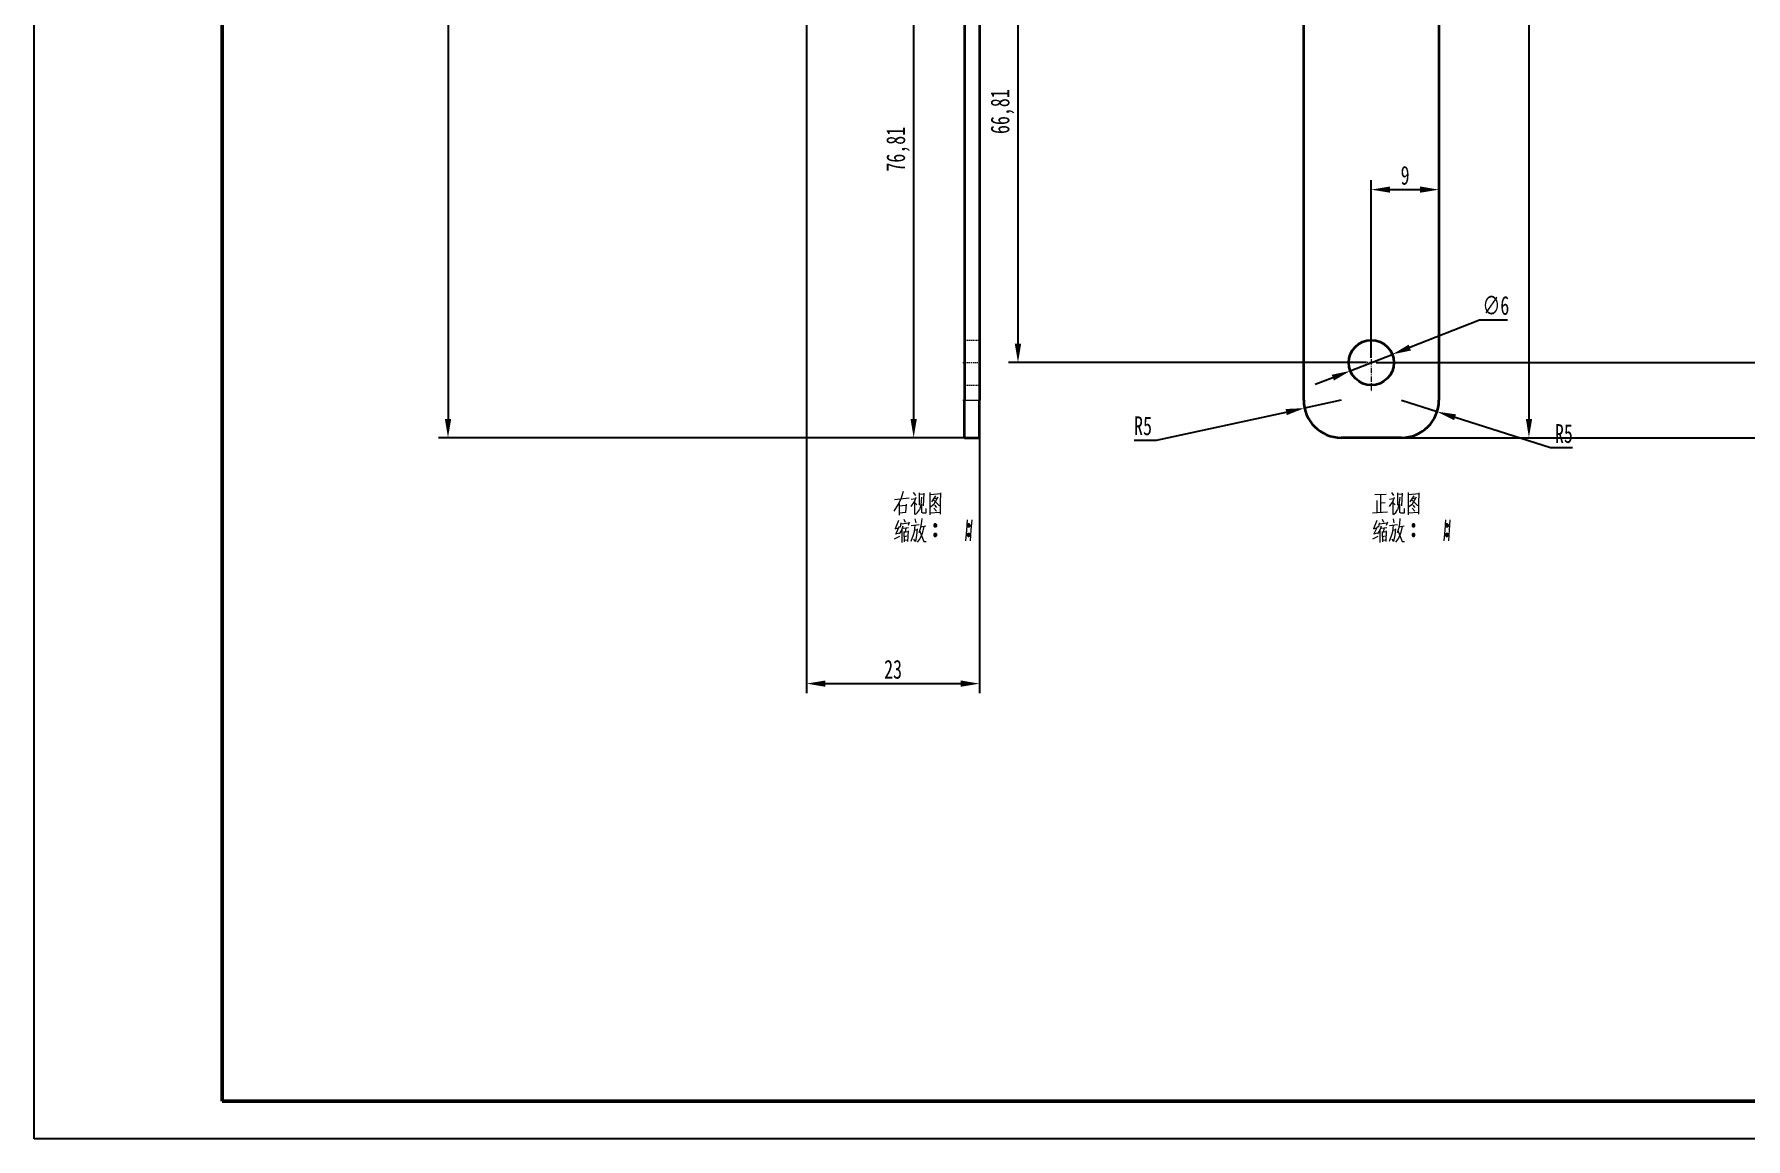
# Model space of a CAD drawing. Header units: millimetres. Extents: x 1050 to 2021, y 766 to 1186.
# Drawn here: x 1050 to 1277.8, y 765.6 to 912.6 of the extents above; entities that cross this region are included whole.
import ezdxf

# ---------------------------------------------------------------- set-up
doc = ezdxf.new("R2010")
doc.units = ezdxf.units.MM
doc.header["$LTSCALE"] = 0.3
for name, pattern in [('CENTER', [50.8, 31.75, -6.35, 6.35, -6.35]), ('DASHDOT', [18.5, 12, -3, 0.5, -3]), ('DASHED', [19.05, 12.7, -6.35])]:
    doc.linetypes.add(name, pattern=pattern)
for name, color, linetype, lineweight in [('尺寸线', 3, 'Continuous', 25), ('粗实线', 7, 'Continuous', 50), ('细点画线', 1, 'CENTER', 25)]:
    doc.layers.add(name, color=color, linetype=linetype, lineweight=lineweight)
doc.styles.add('NUT Standard', font='simfang.ttf', dxfattribs={"width": 0.7, "height": 2.5})
doc.dimstyles.new('NUT Standard', dxfattribs={"dimtxt": 2.5, "dimasz": 2.5, "dimexe": 1.25, "dimexo": 0.625, "dimtad": 1, "dimtoh": 1, "dimtxsty": 'NUT Standard', "dimcen": 2.5, "dimadec": 0, "dimazin": 0, "dimtfac": 1, "dimtmove": 0, "dimatfit": 3, "dimfxl": 1, "dimarcsym": 0})

# ---------------------------------------------------------------- blocks, each defined once
blk = doc.blocks.new('*D10')
at = {"layer": 'Defpoints', "color": 0, "transparency": 16777216}
for p in [(1231.95, 863.93), (1236.72, 862.4)]:
    blk.add_point(p, dxfattribs=at)
at = {"layer": '尺寸线', "color": 0, "lineweight": -2, "transparency": 16777216}
for p, q in [((1231.95, 863.93), (1236.72, 862.4)), ((1251.8, 857.58), (1239.1, 861.64)), ((1254.74, 857.58), (1251.8, 857.58))]:
    blk.add_line(p, q, dxfattribs=at)
at = {"layer": '尺寸线', "color": 0, "transparency": 16777216}
blk.add_solid([(1239.22, 862.04), (1238.97, 861.25), (1236.72, 862.4)], dxfattribs=at)
at = {"layer": '尺寸线', "color": 0, "transparency": 16777216, "insert": (1253.58, 859.47), "char_height": 2.5, "attachment_point": 5, "style": 'NUT Standard'}
blk.add_mtext('R5', dxfattribs=at)
blk = doc.blocks.new('*D11')
at = {"layer": 'Defpoints', "color": 0, "transparency": 16777216}
for p in [(1223.95, 863.93), (1219.07, 862.87)]:
    blk.add_point(p, dxfattribs=at)
at = {"layer": '尺寸线', "color": 0, "lineweight": -2, "transparency": 16777216}
for p, q in [((1223.95, 863.93), (1219.07, 862.87)), ((1199.36, 858.61), (1216.62, 862.34)), ((1196.42, 858.61), (1199.36, 858.61))]:
    blk.add_line(p, q, dxfattribs=at)
at = {"layer": '尺寸线', "color": 0, "transparency": 16777216}
blk.add_solid([(1216.54, 862.75), (1216.71, 861.94), (1219.07, 862.87)], dxfattribs=at)
at = {"layer": '尺寸线', "color": 0, "transparency": 16777216, "insert": (1197.58, 860.5), "char_height": 2.5, "attachment_point": 5, "style": 'NUT Standard'}
blk.add_mtext('R5', dxfattribs=at)
blk = doc.blocks.new('*D14')
at = {"layer": 'Defpoints', "color": 0, "transparency": 16777216}
for p in [(1231.95, 979.93), (1231.95, 858.93), (1248.93, 858.93)]:
    blk.add_point(p, dxfattribs=at)
at = {"layer": '尺寸线', "color": 0, "lineweight": -2, "transparency": 16777216}
for p, q in [((1232.58, 979.93), (1250.18, 979.93)), ((1248.93, 977.43), (1248.93, 861.43)), ((1232.58, 858.93), (1250.18, 858.93))]:
    blk.add_line(p, q, dxfattribs=at)
at = {"layer": '尺寸线', "color": 0, "transparency": 16777216}
for points in [[(1248.52, 977.43), (1249.35, 977.43), (1248.93, 979.93)], [(1248.52, 861.43), (1249.35, 861.43), (1248.93, 858.93)]]:
    blk.add_solid(points, dxfattribs=at)
at = {"layer": '尺寸线', "color": 0, "transparency": 16777216, "insert": (1247.06, 919.43), "char_height": 2.5, "attachment_point": 5, "rotation": 90, "style": 'NUT Standard'}
blk.add_mtext('121', dxfattribs=at)
blk = doc.blocks.new('*D16')
at = {"layer": 'Defpoints', "color": 0, "transparency": 16777216}
for p in [(1230.75, 870.02), (1225.16, 867.83)]:
    blk.add_point(p, dxfattribs=at)
at = {"layer": '尺寸线', "color": 0, "lineweight": -2, "transparency": 16777216}
for p, q in [((1242.36, 874.56), (1233.08, 870.93)), ((1246.07, 874.56), (1242.36, 874.56)), ((1225.16, 867.83), (1230.75, 870.02)), ((1222.83, 866.92), (1220.5, 866.01))]:
    blk.add_line(p, q, dxfattribs=at)
at = {"layer": '尺寸线', "color": 0, "transparency": 16777216}
for points in [[(1232.92, 871.32), (1233.23, 870.54), (1230.75, 870.02)], [(1222.68, 867.31), (1222.98, 866.54), (1225.16, 867.83)]]:
    blk.add_solid(points, dxfattribs=at)
at = {"layer": '尺寸线', "color": 0, "transparency": 16777216, "insert": (1244.53, 876.52), "char_height": 2.5, "attachment_point": 5, "style": 'NUT Standard'}
blk.add_mtext('∅6', dxfattribs=at)
blk = doc.blocks.new('*D21')
at = {"layer": 'Defpoints', "color": 0, "transparency": 16777216}
for p in [(1227.95, 935.74), (1180.94, 868.93), (1227.95, 868.93)]:
    blk.add_point(p, dxfattribs=at)
at = {"layer": '尺寸线', "color": 0, "lineweight": -2, "transparency": 16777216}
for p, q in [((1227.33, 935.74), (1179.69, 935.74)), ((1180.94, 933.24), (1180.94, 871.43)), ((1227.33, 868.93), (1179.69, 868.93))]:
    blk.add_line(p, q, dxfattribs=at)
at = {"layer": '尺寸线', "color": 0, "transparency": 16777216}
for points in [[(1180.52, 933.24), (1181.36, 933.24), (1180.94, 935.74)], [(1180.52, 871.43), (1181.36, 871.43), (1180.94, 868.93)]]:
    blk.add_solid(points, dxfattribs=at)
at = {"layer": '尺寸线', "color": 0, "transparency": 16777216, "insert": (1178.87, 902.33), "char_height": 2.5, "attachment_point": 5, "rotation": 90, "style": 'NUT Standard'}
blk.add_mtext('66,81', dxfattribs=at)
blk = doc.blocks.new('*D22')
at = {"layer": 'Defpoints', "color": 0, "transparency": 16777216}
for p in [(1236.95, 891.95), (1227.95, 868.93), (1236.95, 868.93)]:
    blk.add_point(p, dxfattribs=at)
at = {"layer": '尺寸线', "color": 0, "lineweight": -2, "transparency": 16777216}
for p, q in [((1227.95, 869.55), (1227.95, 893.2)), ((1236.95, 869.55), (1236.95, 893.2)), ((1230.45, 891.95), (1234.45, 891.95))]:
    blk.add_line(p, q, dxfattribs=at)
at = {"layer": '尺寸线', "color": 0, "transparency": 16777216}
for points in [[(1230.45, 892.37), (1230.45, 891.54), (1227.95, 891.95)], [(1234.45, 892.37), (1234.45, 891.54), (1236.95, 891.95)]]:
    blk.add_solid(points, dxfattribs=at)
at = {"layer": '尺寸线', "color": 0, "transparency": 16777216, "insert": (1232.45, 893.84), "char_height": 2.5, "attachment_point": 5, "style": 'NUT Standard'}
blk.add_mtext('9', dxfattribs=at)
blk = doc.blocks.new('*D23')
at = {"layer": 'Defpoints', "color": 0, "transparency": 16777216}
for p in [(1227.95, 868.93), (1227.95, 858.93), (1322.15, 858.93)]:
    blk.add_point(p, dxfattribs=at)
at = {"layer": '尺寸线', "color": 0, "lineweight": -2, "transparency": 16777216}
for p, q in [((1228.58, 868.93), (1323.4, 868.93)), ((1322.15, 866.43), (1322.15, 861.43)), ((1228.58, 858.93), (1323.4, 858.93))]:
    blk.add_line(p, q, dxfattribs=at)
at = {"layer": '尺寸线', "color": 0, "transparency": 16777216}
for points in [[(1321.73, 866.43), (1322.57, 866.43), (1322.15, 868.93)], [(1321.73, 861.43), (1322.57, 861.43), (1322.15, 858.93)]]:
    blk.add_solid(points, dxfattribs=at)
at = {"layer": '尺寸线', "color": 0, "transparency": 16777216, "insert": (1320.26, 863.93), "char_height": 2.5, "attachment_point": 5, "rotation": 90, "style": 'NUT Standard'}
blk.add_mtext('10', dxfattribs=at)
blk = doc.blocks.new('*D26')
at = {"layer": 'Defpoints', "color": 0, "transparency": 16777216}
for p in [(1175.82, 979.93), (1105.1, 858.93), (1175.82, 858.93)]:
    blk.add_point(p, dxfattribs=at)
at = {"layer": '尺寸线', "color": 0, "lineweight": -2, "transparency": 16777216}
for p, q in [((1175.19, 979.93), (1103.85, 979.93)), ((1105.1, 977.43), (1105.1, 861.43)), ((1175.19, 858.93), (1103.85, 858.93))]:
    blk.add_line(p, q, dxfattribs=at)
at = {"layer": '尺寸线', "color": 0, "transparency": 16777216}
for points in [[(1104.68, 977.43), (1105.52, 977.43), (1105.1, 979.93)], [(1104.68, 861.43), (1105.52, 861.43), (1105.1, 858.93)]]:
    blk.add_solid(points, dxfattribs=at)
at = {"layer": '尺寸线', "color": 0, "transparency": 16777216, "insert": (1103.22, 919.43), "char_height": 2.5, "attachment_point": 5, "rotation": 90, "style": 'NUT Standard'}
blk.add_mtext('121', dxfattribs=at)
blk = doc.blocks.new('*D27')
at = {"layer": 'Defpoints', "color": 0, "transparency": 16777216}
for p in [(1152.82, 938.93), (1175.82, 938.93), (1175.82, 826.2)]:
    blk.add_point(p, dxfattribs=at)
at = {"layer": '尺寸线', "color": 0, "lineweight": -2, "transparency": 16777216}
for p, q in [((1152.82, 938.3), (1152.82, 824.95)), ((1175.82, 938.3), (1175.82, 824.95)), ((1155.32, 826.2), (1173.32, 826.2))]:
    blk.add_line(p, q, dxfattribs=at)
at = {"layer": '尺寸线', "color": 0, "transparency": 16777216}
for points in [[(1155.32, 826.62), (1155.32, 825.78), (1152.82, 826.2)], [(1173.32, 826.62), (1173.32, 825.78), (1175.82, 826.2)]]:
    blk.add_solid(points, dxfattribs=at)
at = {"layer": '尺寸线', "color": 0, "transparency": 16777216, "insert": (1164.32, 828.09), "char_height": 2.5, "attachment_point": 5, "style": 'NUT Standard'}
blk.add_mtext('23', dxfattribs=at)
blk = doc.blocks.new('*D29')
at = {"layer": 'Defpoints', "color": 0, "transparency": 16777216}
for p in [(1166.82, 935.74), (1167.06, 858.93), (1173.82, 858.93)]:
    blk.add_point(p, dxfattribs=at)
at = {"layer": '尺寸线', "color": 0, "lineweight": -2, "transparency": 16777216}
for p, q in [((1167.44, 935.74), (1168.31, 935.74)), ((1167.06, 933.24), (1167.06, 861.43)), ((1173.19, 858.93), (1165.81, 858.93))]:
    blk.add_line(p, q, dxfattribs=at)
at = {"layer": '尺寸线', "color": 0, "transparency": 16777216}
for points in [[(1166.64, 933.24), (1167.48, 933.24), (1167.06, 935.74)], [(1166.64, 861.43), (1167.48, 861.43), (1167.06, 858.93)]]:
    blk.add_solid(points, dxfattribs=at)
at = {"layer": '尺寸线', "color": 0, "transparency": 16777216, "insert": (1164.99, 897.33), "char_height": 2.5, "attachment_point": 5, "rotation": 90, "style": 'NUT Standard'}
blk.add_mtext('76,81', dxfattribs=at)

msp = doc.modelspace()

# ---------------------------------------------------------------- linework, layer by layer
for p, q in [((1050.042, 765.619), (1050.042, 1062.619)), ((1470.042, 765.619), (1050.042, 765.619))]:
    msp.add_line(p, q)
at = {"color": 7, "lineweight": 35}
for p, q in [((1175.817, 974.927), (1175.817, 863.927)), ((1173.817, 933.74), (1173.817, 863.927)), ((1218.954, 863.927), (1218.954, 933.74)), ((1236.954, 933.74), (1236.954, 863.927)), ((1173.817, 858.927), (1173.817, 863.927)), ((1175.817, 858.927), (1175.817, 863.927)), ((1173.817, 858.927), (1175.817, 858.927)), ((1231.954, 858.927), (1223.954, 858.927))]:
    msp.add_line(p, q, dxfattribs=at)
at = {"color": 7, "linetype": 'DASHED', "lineweight": 13, "ltscale": 0.05}
for p, q in [((1173.817, 871.927), (1175.817, 871.927)), ((1173.817, 865.927), (1175.817, 865.927)), ((1173.817, 863.927), (1175.817, 863.927))]:
    msp.add_line(p, q, dxfattribs=at)
at = {"color": 7, "linetype": 'DASHDOT', "lineweight": 13, "ltscale": 0.060001}
msp.add_line((1173.617, 863.927), (1176.017, 863.927), dxfattribs=at)
at = {"color": 7, "lineweight": 13}
msp.add_line((1173.817, 863.927), (1175.817, 863.927), dxfattribs=at)
for points in [[(1165.647, 851.752), (1165.367, 850.772)], [(1164.457, 849.162), (1165.052, 850.107)], [(1164.492, 850.702), (1166.452, 850.912)], [(1165.052, 850.107), (1165.367, 850.772)], [(1165.122, 850.177), (1165.122, 848.602)], [(1165.122, 849.862), (1166.032, 849.967)], [(1166.067, 850.072), (1165.962, 848.987)], [(1167.362, 850.982), (1167.187, 850.492), (1166.697, 849.757)], [(1166.732, 850.772), (1167.292, 850.842)], [(1167.012, 851.647), (1167.292, 851.227)], [(1167.187, 850.492), (1167.187, 848.707)], [(1167.187, 850.317), (1167.502, 850.002)], [(1167.782, 851.612), (1167.782, 849.932)], [(1168.447, 851.437), (1167.782, 851.367)], [(1167.992, 849.967), (1167.817, 849.337)], [(1168.097, 851.017), (1167.992, 849.967)], [(1168.132, 848.987), (1168.132, 850.072)], [(1168.377, 849.862), (1168.447, 851.542)], [(1168.692, 849.512), (1168.692, 848.882)], [(1169.217, 851.647), (1169.217, 850.177), (1169.217, 848.672)], [(1169.217, 851.612), (1169.217, 850.212), (1169.217, 848.812)], [(1170.687, 851.472), (1169.217, 851.332)], [(1169.287, 849.722), (1169.777, 850.142)], [(1169.987, 851.192), (1169.427, 850.387)], [(1169.742, 850.632), (1170.442, 849.897)], [(1169.742, 849.547), (1170.092, 849.162)], [(1169.777, 850.842), (1170.232, 850.912)], [(1169.777, 850.142), (1169.987, 850.422)], [(1169.847, 849.932), (1170.092, 849.652)], [(1169.987, 850.422), (1170.337, 851.052)], [(1170.442, 849.897), (1170.617, 849.932)], [(1170.652, 848.847), (1170.652, 850.212), (1170.687, 851.612)], [(1228.409, 851.367), (1229.914, 851.437)], [(1228.689, 850.562), (1228.689, 848.987)], [(1229.179, 851.367), (1229.179, 850.212), (1229.179, 849.022)], [(1229.179, 850.247), (1229.809, 850.317)], [(1230.999, 850.982), (1230.824, 850.492), (1230.334, 849.757)], [(1230.369, 850.772), (1230.929, 850.842)], [(1230.649, 851.647), (1230.929, 851.227)], [(1230.824, 850.492), (1230.824, 848.707)], [(1230.824, 850.317), (1231.139, 850.002)], [(1231.419, 851.612), (1231.419, 849.932)], [(1232.084, 851.437), (1231.419, 851.367)], [(1231.629, 849.967), (1231.454, 849.337)], [(1231.734, 851.017), (1231.629, 849.967)], [(1231.769, 848.987), (1231.769, 850.072)], [(1232.014, 849.862), (1232.084, 851.542)], [(1232.329, 849.512), (1232.329, 848.882)], [(1232.854, 851.647), (1232.854, 850.177), (1232.854, 848.672)], [(1232.854, 851.612), (1232.854, 850.212), (1232.854, 848.812)], [(1234.324, 851.472), (1232.854, 851.332)], [(1232.924, 849.722), (1233.414, 850.142)], [(1233.624, 851.192), (1233.064, 850.387)], [(1233.379, 850.632), (1234.079, 849.897)], [(1233.379, 849.547), (1233.729, 849.162)], [(1233.414, 850.842), (1233.869, 850.912)], [(1233.414, 850.142), (1233.624, 850.422)], [(1233.484, 849.932), (1233.729, 849.652)], [(1233.624, 850.422), (1233.974, 851.052)], [(1234.079, 849.897), (1234.254, 849.932)], [(1234.289, 848.847), (1234.289, 850.212), (1234.324, 851.612)], [(1165.052, 847.902), (1164.597, 846.817)], [(1166.032, 848.987), (1165.122, 848.882)], [(1165.367, 847.587), (1165.262, 847.027)], [(1165.367, 847.447), (1166.417, 847.587)], [(1165.752, 848.077), (1165.927, 847.692)], [(1166.452, 847.692), (1166.312, 847.237)], [(1167.222, 847.307), (1167.117, 846.397), (1167.012, 845.977), (1166.697, 845.102)], [(1166.732, 847.237), (1167.782, 847.377)], [(1167.222, 848.147), (1167.327, 847.587)], [(1167.292, 848.707), (1167.572, 848.987)], [(1167.572, 848.987), (1167.817, 849.337)], [(1168.062, 847.447), (1167.922, 846.817)], [(1167.992, 847.062), (1168.692, 847.202)], [(1168.132, 848.182), (1168.062, 847.447)], [(1168.272, 848.882), (1168.132, 848.987)], [(1168.692, 848.882), (1168.272, 848.882)], [(1169.217, 848.917), (1170.582, 849.022)], [(1169.742, 847.272), (1170.127, 847.272)], [(1169.777, 847.377), (1170.092, 847.377)], [(1170.652, 848.742), (1170.652, 848.847), (1170.582, 849.022)], [(1174.187, 848.007), (1174.082, 846.607), (1173.977, 845.207)], [(1174.187, 847.272), (1174.572, 847.272)], [(1174.222, 847.377), (1174.537, 847.377)], [(1174.782, 848.007), (1174.677, 846.607), (1174.572, 845.207)], [(1228.129, 848.952), (1230.089, 849.057)], [(1228.689, 847.902), (1228.234, 846.817)], [(1229.004, 847.587), (1228.899, 847.027)], [(1229.004, 847.447), (1230.054, 847.587)], [(1229.389, 848.077), (1229.564, 847.692)], [(1230.089, 847.692), (1229.949, 847.237)], [(1230.859, 847.307), (1230.754, 846.397), (1230.649, 845.977), (1230.334, 845.102)], [(1230.369, 847.237), (1231.419, 847.377)], [(1230.859, 848.147), (1230.964, 847.587)], [(1230.929, 848.707), (1231.209, 848.987)], [(1231.209, 848.987), (1231.454, 849.337)], [(1231.699, 847.447), (1231.559, 846.817)], [(1231.629, 847.062), (1232.329, 847.202)], [(1231.769, 848.182), (1231.699, 847.447)], [(1231.909, 848.882), (1231.769, 848.987)], [(1232.329, 848.882), (1231.909, 848.882)], [(1232.854, 848.917), (1234.219, 849.022)], [(1233.379, 847.272), (1233.764, 847.272)], [(1233.414, 847.377), (1233.729, 847.377)], [(1234.289, 848.742), (1234.289, 848.847), (1234.219, 849.022)], [(1237.824, 848.007), (1237.719, 846.607), (1237.614, 845.207)], [(1237.824, 847.272), (1238.209, 847.272)], [(1237.859, 847.377), (1238.174, 847.377)], [(1238.419, 848.007), (1238.314, 846.607), (1238.209, 845.207)], [(1164.527, 845.452), (1165.227, 845.837)], [(1164.982, 846.887), (1164.562, 846.747)], [(1164.632, 846.117), (1165.157, 846.292)], [(1165.122, 847.132), (1164.667, 846.117)], [(1165.437, 846.607), (1165.122, 846.117)], [(1165.612, 847.167), (1165.437, 846.607)], [(1165.472, 846.677), (1165.472, 844.962)], [(1165.682, 846.887), (1166.382, 846.992)], [(1165.752, 846.467), (1165.787, 845.067)], [(1165.752, 846.362), (1166.277, 846.432)], [(1165.787, 845.802), (1166.172, 845.872)], [(1166.242, 845.312), (1165.822, 845.242)], [(1165.997, 846.922), (1165.927, 846.362)], [(1166.312, 846.537), (1166.242, 845.137)], [(1167.537, 846.817), (1167.432, 845.977), (1167.292, 845.137), (1167.082, 845.417)], [(1167.152, 846.642), (1167.537, 846.712)], [(1167.922, 845.557), (1167.537, 845.032)], [(1167.922, 846.817), (1167.747, 846.257)], [(1167.852, 846.572), (1168.412, 845.137)], [(1168.202, 846.187), (1167.922, 845.557)], [(1168.412, 847.132), (1168.202, 846.187)], [(1168.412, 845.137), (1168.727, 845.137)], [(1169.742, 846.012), (1170.127, 846.012)], [(1169.777, 847.132), (1170.092, 847.132)], [(1169.777, 846.117), (1170.092, 846.117)], [(1169.777, 845.872), (1170.092, 845.872)], [(1174.187, 846.012), (1174.572, 846.012)], [(1174.222, 847.132), (1174.537, 847.132)], [(1174.222, 846.117), (1174.537, 846.117)], [(1174.222, 845.872), (1174.537, 845.872)], [(1228.164, 845.452), (1228.864, 845.837)], [(1228.619, 846.887), (1228.199, 846.747)], [(1228.269, 846.117), (1228.794, 846.292)], [(1228.759, 847.132), (1228.304, 846.117)], [(1229.074, 846.607), (1228.759, 846.117)], [(1229.249, 847.167), (1229.074, 846.607)], [(1229.109, 846.677), (1229.109, 844.962)], [(1229.319, 846.887), (1230.019, 846.992)], [(1229.389, 846.467), (1229.424, 845.067)], [(1229.389, 846.362), (1229.914, 846.432)], [(1229.424, 845.802), (1229.809, 845.872)], [(1229.879, 845.312), (1229.459, 845.242)], [(1229.634, 846.922), (1229.564, 846.362)], [(1229.949, 846.537), (1229.879, 845.137)], [(1231.174, 846.817), (1231.069, 845.977), (1230.929, 845.137), (1230.719, 845.417)], [(1230.789, 846.642), (1231.174, 846.712)], [(1231.559, 845.557), (1231.174, 845.032)], [(1231.559, 846.817), (1231.384, 846.257)], [(1231.489, 846.572), (1232.049, 845.137)], [(1231.839, 846.187), (1231.559, 845.557)], [(1232.049, 847.132), (1231.839, 846.187)], [(1232.049, 845.137), (1232.364, 845.137)], [(1233.379, 846.012), (1233.764, 846.012)], [(1233.414, 847.132), (1233.729, 847.132)], [(1233.414, 846.117), (1233.729, 846.117)], [(1233.414, 845.872), (1233.729, 845.872)], [(1237.824, 846.012), (1238.209, 846.012)], [(1237.859, 847.132), (1238.174, 847.132)], [(1237.859, 846.117), (1238.174, 846.117)], [(1237.859, 845.872), (1238.174, 845.872)]]:
    msp.add_lwpolyline(points, dxfattribs=at)
for points in [[(1169.847, 847.062), (1170.022, 847.062), (1170.127, 847.167), (1170.127, 847.342), (1170.022, 847.447), (1169.847, 847.447), (1169.742, 847.342), (1169.742, 847.167)], [(1174.292, 847.062), (1174.467, 847.062), (1174.572, 847.167), (1174.572, 847.342), (1174.467, 847.447), (1174.292, 847.447), (1174.187, 847.342), (1174.187, 847.167)], [(1233.484, 847.062), (1233.659, 847.062), (1233.764, 847.167), (1233.764, 847.342), (1233.659, 847.447), (1233.484, 847.447), (1233.379, 847.342), (1233.379, 847.167)], [(1237.929, 847.062), (1238.104, 847.062), (1238.209, 847.167), (1238.209, 847.342), (1238.104, 847.447), (1237.929, 847.447), (1237.824, 847.342), (1237.824, 847.167)], [(1169.847, 845.802), (1170.022, 845.802), (1170.127, 845.907), (1170.127, 846.082), (1170.022, 846.187), (1169.847, 846.187), (1169.742, 846.082), (1169.742, 845.907)], [(1174.292, 845.802), (1174.467, 845.802), (1174.572, 845.907), (1174.572, 846.082), (1174.467, 846.187), (1174.292, 846.187), (1174.187, 846.082), (1174.187, 845.907)], [(1233.484, 845.802), (1233.659, 845.802), (1233.764, 845.907), (1233.764, 846.082), (1233.659, 846.187), (1233.484, 846.187), (1233.379, 846.082), (1233.379, 845.907)], [(1237.929, 845.802), (1238.104, 845.802), (1238.209, 845.907), (1238.209, 846.082), (1238.104, 846.187), (1237.929, 846.187), (1237.824, 846.082), (1237.824, 845.907)]]:
    msp.add_lwpolyline(points, close=True, dxfattribs=at)
at = {"color": 7, "lineweight": 35}
msp.add_circle((1227.954, 868.927), 3, dxfattribs=at)
for centre, start, end in [((1223.954, 863.927), 180.00001, 270), ((1231.954, 863.927), 270, 0)]:
    msp.add_arc(centre, 5, start, end, dxfattribs=at)
at = {"layer": '粗实线'}
for p, q in [((1075.042, 770.619), (1075.042, 1057.619)), ((1465.042, 770.619), (1075.042, 770.619))]:
    msp.add_line(p, q, dxfattribs=at)
at = {"layer": '细点画线', "linetype": 'DASHDOT', "lineweight": 13, "ltscale": 0.195}
msp.add_line((1227.954, 872.827), (1227.954, 865.027), dxfattribs=at)
at = {"layer": '细点画线', "linetype": 'DASHDOT', "lineweight": 13, "ltscale": 0.060001}
msp.add_line((1173.617, 868.927), (1176.017, 868.927), dxfattribs=at)
at = {"layer": '细点画线', "linetype": 'DASHDOT', "lineweight": 13, "ltscale": 0.195001}
msp.add_line((1231.854, 868.927), (1224.054, 868.927), dxfattribs=at)

# ---------------------------------------------------------------- dimensions: what is measured, and where the dimension line sits
at = {"layer": '尺寸线'}
for base, p1, p2, picture, middle in [((1105.1, 858.927), (1175.817, 979.927), (1175.817, 858.927), '*D26', (1103.225, 919.427)), ((1248.932, 858.927), (1231.954, 979.927), (1231.954, 858.927), '*D14', (1247.057, 919.427)), ((1167.061, 858.927), (1166.817, 935.74), (1173.817, 858.927), '*D29', (1164.993, 897.333)), ((1180.938, 868.927), (1227.954, 935.74), (1227.954, 868.927), '*D21', (1178.871, 902.333)), ((1322.15, 858.927), (1227.954, 868.927), (1227.954, 858.927), '*D23', (1320.261, 863.927))]:
    dim = msp.add_linear_dim(base=base, p1=p1, p2=p2, angle=90, dimstyle='NUT Standard', dxfattribs=at)
    dim.commit()
    dim.dimension.update_dxf_attribs({"geometry": picture, "text_midpoint": middle})
for base, p1, p2, picture, middle in [((1175.817, 826.199), (1152.817, 938.927), (1175.817, 938.927), '*D27', (1164.317, 828.088)), ((1236.954, 891.955), (1227.954, 868.927), (1236.954, 868.927), '*D22', (1232.454, 893.844))]:
    dim = msp.add_linear_dim(base=base, p1=p1, p2=p2, dimstyle='NUT Standard', dxfattribs=at)
    dim.commit()
    dim.dimension.update_dxf_attribs({"geometry": picture, "text_midpoint": middle})
dim = msp.add_diameter_dim_2p(p1=(1225.16, 867.834), p2=(1230.748, 870.019), dimstyle='NUT Standard', dxfattribs=at)
dim.commit()
dim.dimension.update_dxf_attribs({"geometry": '*D16', "text_midpoint": (1244.529, 874.56), "dimtype": 163})
for center, mpoint, picture, middle in [((1223.954, 863.927), (1219.067, 862.87), '*D11', (1199.362, 858.612)), ((1231.954, 863.927), (1236.717, 862.404), '*D10', (1253.585, 857.584))]:
    dim = msp.add_radius_dim(center=center, mpoint=mpoint, dimstyle='NUT Standard', dxfattribs=at)
    dim.commit()
    dim.dimension.update_dxf_attribs({"geometry": picture, "text_midpoint": middle, "dimtype": 164})

doc.saveas('drawing.dxf')
